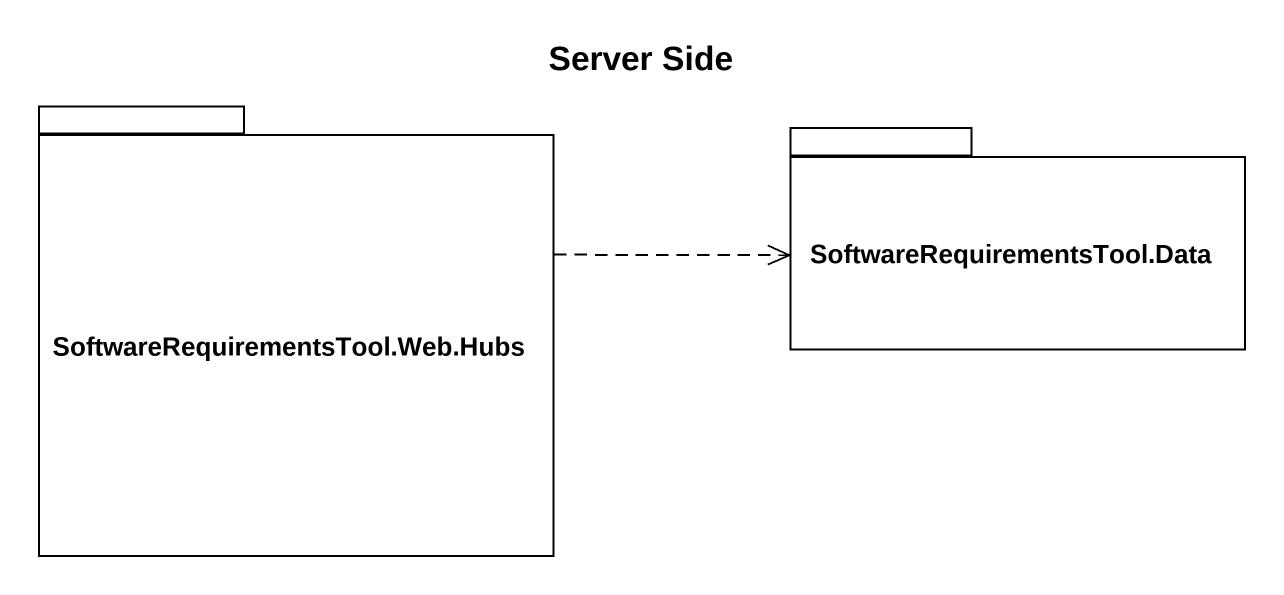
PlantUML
@startuml
title Server Side
package "SoftwareRequirementsTool.Web.Hubs" as SoftwareRequirementsTool {
}
package "SoftwareRequirementsTool.Data" as SoftwareRequirementsTool_2 {
}
SoftwareRequirementsTool .right.> SoftwareRequirementsTool_2
@enduml
